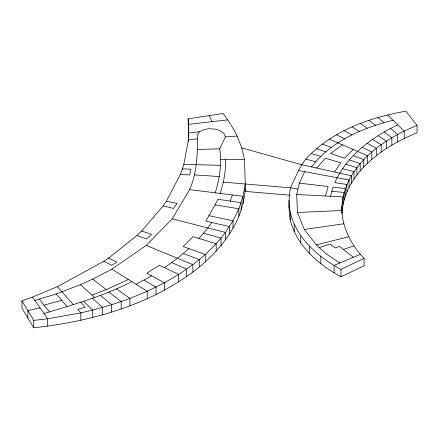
<?xml version="1.0" encoding="UTF-8"?>
<svg xmlns="http://www.w3.org/2000/svg" width="439" height="439" viewBox="0 0 439 439"><rect width="100%" height="100%" fill="white"/><g stroke="black" fill="none" stroke-linecap="round" stroke-linejoin="round"><path stroke-width="0.66" d="M34.807 300.463L56.192 294.031L80.353 284.659L92.684 279.116L111.846 269.145L146.242 245.396L172.242 218.803L189.61 189.626L215.22 192.809C219.725 178.618 221.925 163.61 219.654 148.794L225.448 136.908L224.345 134.142L223.067 132.693L219.27 130.317L215.571 129.154L208.629 128.704L204.579 129.406L199.646 131.727L188.775 132.957L188.452 141.616M225.547 159.341C225.882 170.936 223.791 182.454 220.093 193.418M341.844 210.522C341.635 168.066 381.42 139.602 417.05 125.433L405.921 111.204C371.63 117.114 336.889 129.17 311.224 153.524C300.688 162.49 296.424 175.83 290.464 187.843C288.549 198.455 288.533 209.227 290.234 219.868C296.555 245.889 318.308 264.492 340.977 276.751L364.052 265.809L364.052 258.406C351.623 245.445 342.744 228.692 341.844 210.522L297.455 212.476L296.682 194.493L299.371 183.134L304.644 171.665M189.61 189.626C197.298 172.132 197.599 153.013 197.418 134.301L199.646 131.727M288.972 207.735L289.285 205.106M341.904 213.063C345.043 172.829 382.72 146.664 417.05 132.836L417.05 125.433M188.726 137.698L188.183 118.87L223.083 113.476L227.797 119.88L234.069 130.054L237.115 136.057L241.812 147.932L244.457 159.45L245.291 184.001L243.036 196.299L238.871 208.805L233.016 220.773L225.432 232.434L221.031 238.086L216.164 243.7L205.287 254.472L199.306 259.614L186.624 269.2L178.689 274.452L164.378 282.809L147.23 291.266L129.889 298.432L121.197 301.577L111.671 304.715L92.733 310.077L80.847 312.892L47.703 318.747L33.754 320.393L21.95 300.869L32.431 297.093L57.388 286.689L103.802 261.293L108.51 258.121L136.924 235.502L141.638 231.002L163.121 205.946L166.31 201.298L180.38 174.354L182.399 168.823L183.831 164.318L188.452 139.602L197.133 138.965M21.95 300.869L21.95 308.266L33.754 327.796C89.891 321.639 146.873 306.01 192.891 272.07C220.565 251.245 245.505 220.252 245.291 184.001M330.54 196.271L333.069 187.113L345.35 188.561L345.35 195.964M325.497 196.008L328.109 186.526L299.371 183.134M230.129 201.084L232.385 194.96M229.46 234.014L229.46 226.612L205.836 221.086L215.099 204.826L217.843 199.279L241.148 202.697L241.148 210.1M397.772 124.819C371.91 137.303 346.733 155.669 334.809 182.651L346.931 184.495L346.931 191.898M316.777 168.038L334.469 171.984L340.779 162.82L325.392 158.194L316.777 168.038L301.522 164.685L241.812 147.932M211.823 222.491L207.877 227.94L199.037 238.481M311.531 166.913C331.16 141.226 362.504 127.93 393.026 120.248L393.07 120.237M353.093 149.479L344.538 158.259L330.589 153.485L342.393 144.815M164.526 267.713L177.471 258.291L188.885 248.622M136.041 284.269L151.592 275.829M288.972 200.332C289.334 231.819 314.993 255.564 340.977 269.348L364.052 258.406M44.059 313.578C73.79 304.392 104.032 296.018 131.793 281.613M80.353 284.659L92.02 295.079L106.276 289.614L128.407 279.5M360.392 254.307L334.063 265.436L334.063 272.838M297.455 212.476L304.293 229.443L316.272 244.869L319.219 247.612L330.062 244.018L335.045 247.947L339.594 246.444L353.346 257.287M343.364 249.418L353.938 245.917M39.537 299.288L43.938 305.198L61.69 300.221L67.057 306.609M316.272 244.869L348.588 236.769M40.053 307.898L27.849 310.631L27.849 318.028M304.293 229.443L343.737 223.802M227.797 119.88L188.616 124.308L188.616 131.711M225.448 136.908L237.115 136.057M197.457 149.529L219.654 148.794M220.554 159.313L244.457 159.45M220.515 165.355L183.831 164.318M296.682 194.493L343.029 196.924L343.029 204.327M194.411 174.925L219.379 176.555M180.38 174.354L189.67 174.958L190.976 169.213L182.399 168.823L182.399 170.167M223.319 182.136L290.464 187.843L297.977 189.039M331.725 191.349L344.132 192.403L344.132 199.805M289.784 195.185L245.291 191.404L245.198 188.677M215.22 192.809L243.036 196.299L243.036 203.701M215.099 204.826L238.871 208.805L238.871 216.202M298.718 170.562L349.06 179.963L349.06 187.365M166.31 201.298L177.021 203.372L173.603 208.432L163.121 205.946M209.074 215.73L233.016 220.773L233.016 228.176M334.469 171.984L351.365 175.798L351.365 183.195M172.242 218.803L225.432 232.434L225.432 239.837M305.928 159.154L315.712 161.7M342.546 168.697L353.982 171.676L353.982 179.079M203.658 233.208L221.031 238.086L221.031 245.489M311.224 153.524L320.755 156.383M345.778 164.268L356.918 167.616L356.918 175.018M141.638 231.002L151.543 234.349L146.648 238.997L136.924 235.502M316.53 148.673L325.771 151.834M349.362 159.911L360.172 163.615L360.172 171.012M183.376 253.473L199.306 259.614L199.306 267.016M353.291 155.631L363.739 159.675L363.739 167.078M322.325 144.03L331.253 147.488M146.242 245.396L192.891 264.668L192.891 272.07M329.327 139.125L367.63 155.812L367.63 163.215M171.792 262.599L186.624 269.2L186.624 276.597M108.51 258.121L116.922 262.138L111.698 265.288L103.802 261.293M336.461 134.751L344.681 138.768M362.208 147.323L371.833 152.026L371.833 159.423M344.039 130.668L351.869 134.943M367.185 143.312L376.36 148.322L376.36 155.719M144.003 280.104L155.993 287.133L155.993 294.531M352.018 126.893L359.431 131.415M372.519 139.404L381.206 144.711L381.206 152.108M111.846 269.145L147.23 291.266L147.23 298.663M339.775 263.021L326.44 253.967L319.219 247.612M360.353 123.436L367.328 128.193M378.199 135.618L386.375 141.193L386.375 148.596M116.516 288.84L129.889 298.432L129.889 305.835M369.007 120.302L375.521 125.285M384.229 131.947L391.868 137.791L391.868 145.188M92.684 279.116L106.276 289.614M108.894 292.072L121.197 301.577L121.197 308.979M100.41 295.409L111.671 304.715L111.671 312.113M377.941 117.509L383.878 122.624M390.611 128.418L397.679 134.504L397.679 141.901M92.409 298.317L102.605 307.421L102.605 314.823M92.02 295.079L94.599 297.543M83.564 301.286L92.733 310.077L92.733 317.474M387.621 114.93L404.253 131.124L404.253 138.526M80.743 302.18L85.221 307.207L77.747 309.402L80.847 312.892L80.847 320.294M57.388 286.689L73.198 304.479M56.192 294.031L61.69 300.221M43.938 305.198L49.574 311.909M32.431 297.093L47.703 318.747L47.703 326.15M209.211 115.622L212.015 121.663M188.183 118.87L188.775 137.665M341.904 205.661L341.844 213.211M340.977 269.348L340.977 276.751M320.843 256.425L320.843 263.823M309.698 246.515L309.698 253.918M300.742 235.765L300.742 243.168M294.196 224.351L294.196 231.748M290.234 212.465L290.234 219.868M216.164 251.097L216.164 243.7L193.034 236.648L183.112 246.559L205.287 254.472L205.287 261.874M178.689 281.854L178.689 274.452L159.357 265.255L146.785 273.212L164.378 282.809L164.378 290.206M33.754 320.393L33.754 327.796"/></g></svg>
